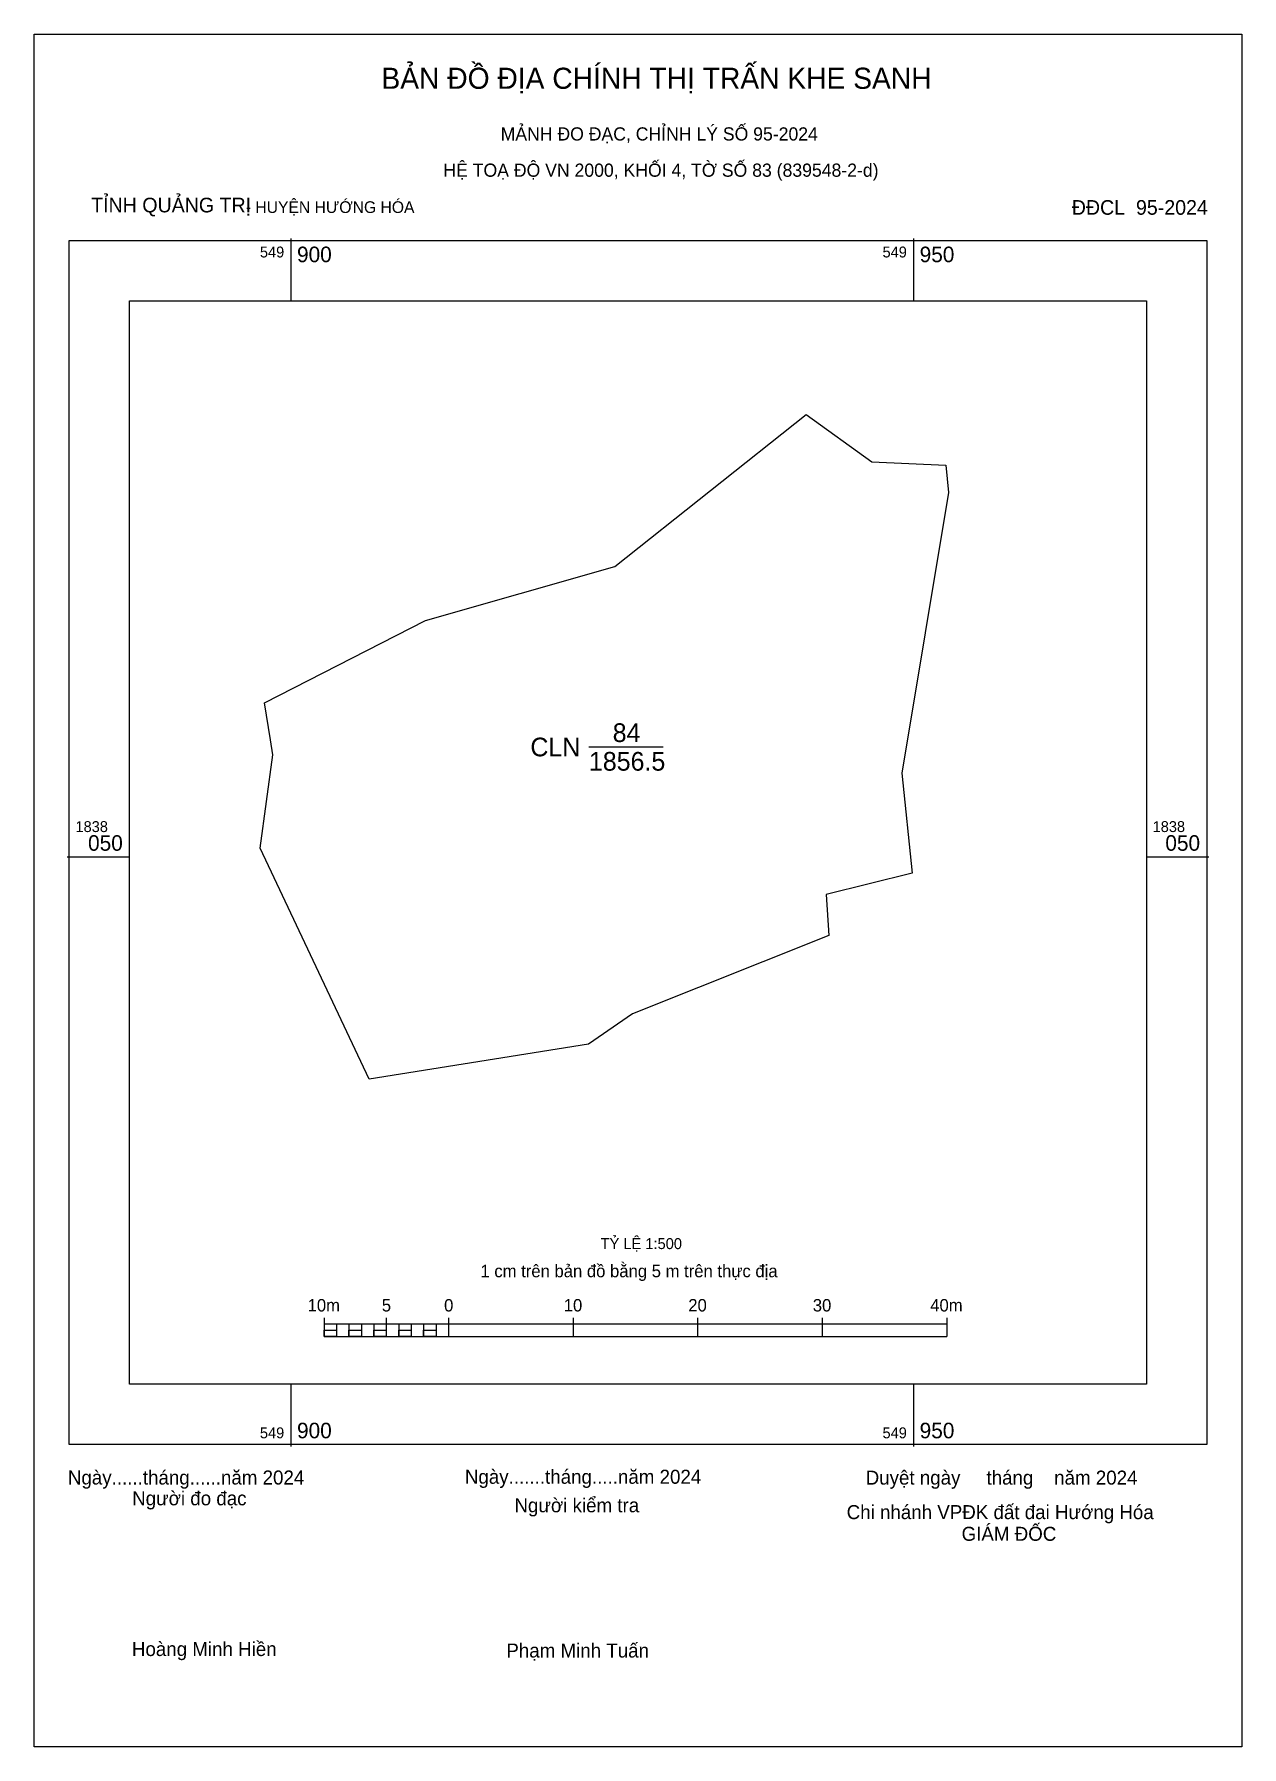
# Model space of a CAD drawing. Extents: x 549879 to 550127, y 1837543 to 1838116.
# Drawn here: x 549879.4 to 549976.4, y 1837978.6 to 1838116.1 of the extents above; entities outside this region: 1.
import ezdxf

# ---------------------------------------------------------------- set-up
doc = ezdxf.new("R2010")
doc.units = 0
for name, color, linetype in [('1-GT-hatchuong', 7, 'Continuous'), ('_hdatnghiatrang', 7, 'Continuous'), ('D0 16_5', 7, 'Continuous'), ('D0 34', 7, 'Continuous'), ('KICH THUOC', 7, 'Continuous'), ('SDD', 7, 'Continuous')]:
    doc.layers.add(name, color=color, linetype=linetype)

msp = doc.modelspace()

# ---------------------------------------------------------------- linework, layer by layer
at = {"layer": '_hdatnghiatrang'}
msp.add_line((549923.94, 1838058.83), (549929.9, 1838058.83), dxfattribs=at)
msp.add_lwpolyline([(549952.6, 1838081.46), (549952.83, 1838079.25), (549949.07, 1838056.72), (549949.91, 1838048.71), (549943, 1838047), (549943.2, 1838043.69), (549927.44, 1838037.41), (549923.9, 1838034.98), (549906.29, 1838032.15), (549897.55, 1838050.72), (549898.56, 1838058.2), (549898.37, 1838059.4), (549897.89, 1838062.38), (549910.83, 1838068.99), (549926.03, 1838073.32), (549941.39, 1838085.52), (549946.67, 1838081.73)], close=True, dxfattribs=at)
at = {"layer": 'D0 34'}
msp.add_lwpolyline([(549879.4, 1838116.05), (549976.37, 1838116.05), (549976.37, 1837978.57), (549879.4, 1837978.57)], close=True, dxfattribs=at)
at = {"layer": 'KICH THUOC'}
for p, q in [((549900, 1838099.66), (549900, 1838094.66)), ((549950, 1838099.66), (549950, 1838094.66)), ((549882.05, 1838050), (549887.05, 1838050)), ((549968.71, 1838050), (549973.71, 1838050)), ((549902.67, 1838013.01), (549902.67, 1838011.51)), ((549907.67, 1838013.01), (549907.67, 1838011.51)), ((549912.67, 1838013.01), (549912.67, 1838011.51)), ((549922.67, 1838013.01), (549922.67, 1838011.51)), ((549932.67, 1838013.01), (549932.67, 1838011.51)), ((549942.67, 1838013.01), (549942.67, 1838011.51)), ((549952.67, 1838013.01), (549952.67, 1838011.51)), ((549902.67, 1838012.51), (549952.67, 1838012.51)), ((549902.67, 1838011.51), (549952.67, 1838011.51)), ((549903.67, 1838012.51), (549903.67, 1838011.51)), ((549904.67, 1838012.51), (549904.67, 1838011.51)), ((549905.67, 1838012.51), (549905.67, 1838011.51)), ((549906.67, 1838012.51), (549906.67, 1838011.51)), ((549907.67, 1838012.51), (549907.67, 1838011.51)), ((549908.67, 1838012.51), (549908.67, 1838011.51)), ((549909.67, 1838012.51), (549909.67, 1838011.51)), ((549910.67, 1838012.51), (549910.67, 1838011.51)), ((549911.67, 1838012.51), (549911.67, 1838011.51)), ((549912.67, 1838012.51), (549912.67, 1838011.51)), ((549900, 1838007.67), (549900, 1838002.67)), ((549950, 1838007.67), (549950, 1838002.67))]:
    msp.add_line(p, q, dxfattribs=at)
for points in [[(549882.21, 1838099.5), (549973.56, 1838099.5), (549973.56, 1838002.83), (549882.21, 1838002.83)], [(549902.67, 1838012.01), (549903.67, 1838012.01), (549903.67, 1838011.51), (549902.67, 1838011.51)], [(549902.67, 1838012.01), (549903.67, 1838012.01), (549903.67, 1838011.51), (549902.67, 1838011.51)], [(549904.67, 1838012.01), (549905.67, 1838012.01), (549905.67, 1838011.51), (549904.67, 1838011.51)], [(549906.67, 1838012.01), (549907.67, 1838012.01), (549907.67, 1838011.51), (549906.67, 1838011.51)], [(549908.67, 1838012.01), (549909.67, 1838012.01), (549909.67, 1838011.51), (549908.67, 1838011.51)], [(549910.67, 1838012.01), (549911.67, 1838012.01), (549911.67, 1838011.51), (549910.67, 1838011.51)]]:
    msp.add_lwpolyline(points, close=True, dxfattribs=at)
at = {"layer": 'SDD'}
msp.add_lwpolyline([(549887.05, 1838094.66), (549968.71, 1838094.66), (549968.71, 1838007.67), (549887.05, 1838007.67)], close=True, dxfattribs=at)

# ---------------------------------------------------------------- texts
at = {"layer": '1-GT-hatchuong'}
for s, p in [('84', (549925.85, 1838059.23)), ('CLN', (549919.24, 1838058.08)), ('1856.5', (549923.94, 1838056.93))]:
    msp.add_text(s, height=1.5, dxfattribs=at).set_placement(p)
at = {"layer": 'D0 16_5'}
for s, height, p in [(' HỆ TOẠ ĐỘ VN 2000, KHỐI 4, TỜ SỐ 83 (839548-2-d)', 1.058, (549911.86, 1838104.61)), ('TỶ LỆ 1:500', 0.879, (549924.88, 1838018.52))]:
    msp.add_text(s, height=height, dxfattribs=at).set_placement(p)
at = {"layer": 'D0 34'}
for s, height, p in [('BẢN ĐỒ ĐỊA CHÍNH THỊ TRẤN KHE SANH', 1.694, (549907.28, 1838111.67)), (' MẢNH ĐO ĐẠC, CHỈNH LÝ SỐ 95-2024', 1.058, (549916.46, 1838107.52)), ('TỈNH QUẢNG TRỊ', 1.176, (549883.97, 1838101.75)), (' - HUYỆN HƯỚNG HÓA', 0.9405, (549896.04, 1838101.7)), (' ĐĐCL  95-2024', 1.176, (549962.28, 1838101.56)), ('Ngày......tháng......năm 2024', 1.125, (549882.1, 1837999.62)), ('Ngày.......tháng.....năm 2024', 1.125, (549913.98, 1837999.68)), ('  Duyệt ngày     tháng    năm 2024', 1.125, (549945.33, 1837999.61)), ('Người đo đạc', 1.125, (549887.26, 1837997.95)), ('Người kiểm tra', 1.125, (549917.96, 1837997.39)), ('Chi nhánh VPĐK đất đai Hướng Hóa', 1.125, (549944.64, 1837996.84)), ('GIÁM ĐỐC', 1.125, (549953.87, 1837995.1)), ('Hoàng Minh Hiền', 1.125, (549887.24, 1837985.85)), ('Phạm Minh Tuấn', 1.125, (549917.31, 1837985.73))]:
    msp.add_text(s, height=height, dxfattribs=at).set_placement(p)
at = {"layer": 'KICH THUOC'}
for s, height, p in [('549', 0.875, (549897.52, 1838098.13)), ('900', 1.25, (549900.5, 1838097.75)), ('549', 0.875, (549947.52, 1838098.13)), ('950', 1.25, (549950.5, 1838097.75)), ('1838', 0.875, (549882.71, 1838052)), ('1838', 0.875, (549969.21, 1838052)), ('050', 1.25, (549883.72, 1838050.5)), ('050', 1.25, (549970.23, 1838050.5)), ('1 cm trên bản đồ bằng 5 m trên thực địa', 1, (549915.23, 1838016.26)), ('10m', 1, (549901.35, 1838013.51)), ('5', 1, (549907.31, 1838013.51)), ('0', 1, (549912.31, 1838013.51)), ('10', 1, (549921.92, 1838013.51)), ('20', 1, (549931.92, 1838013.51)), ('30', 1, (549941.92, 1838013.51)), ('40m', 1, (549951.35, 1838013.51)), ('900', 1.25, (549900.5, 1838003.33)), ('950', 1.25, (549950.5, 1838003.33)), ('549', 0.875, (549897.52, 1838003.33)), ('549', 0.875, (549947.52, 1838003.33)), ('839548-2-d', 3.75, (550102.01, 1837542.69))]:
    msp.add_text(s, height=height, dxfattribs=at).set_placement(p)

doc.saveas('drawing.dxf')
